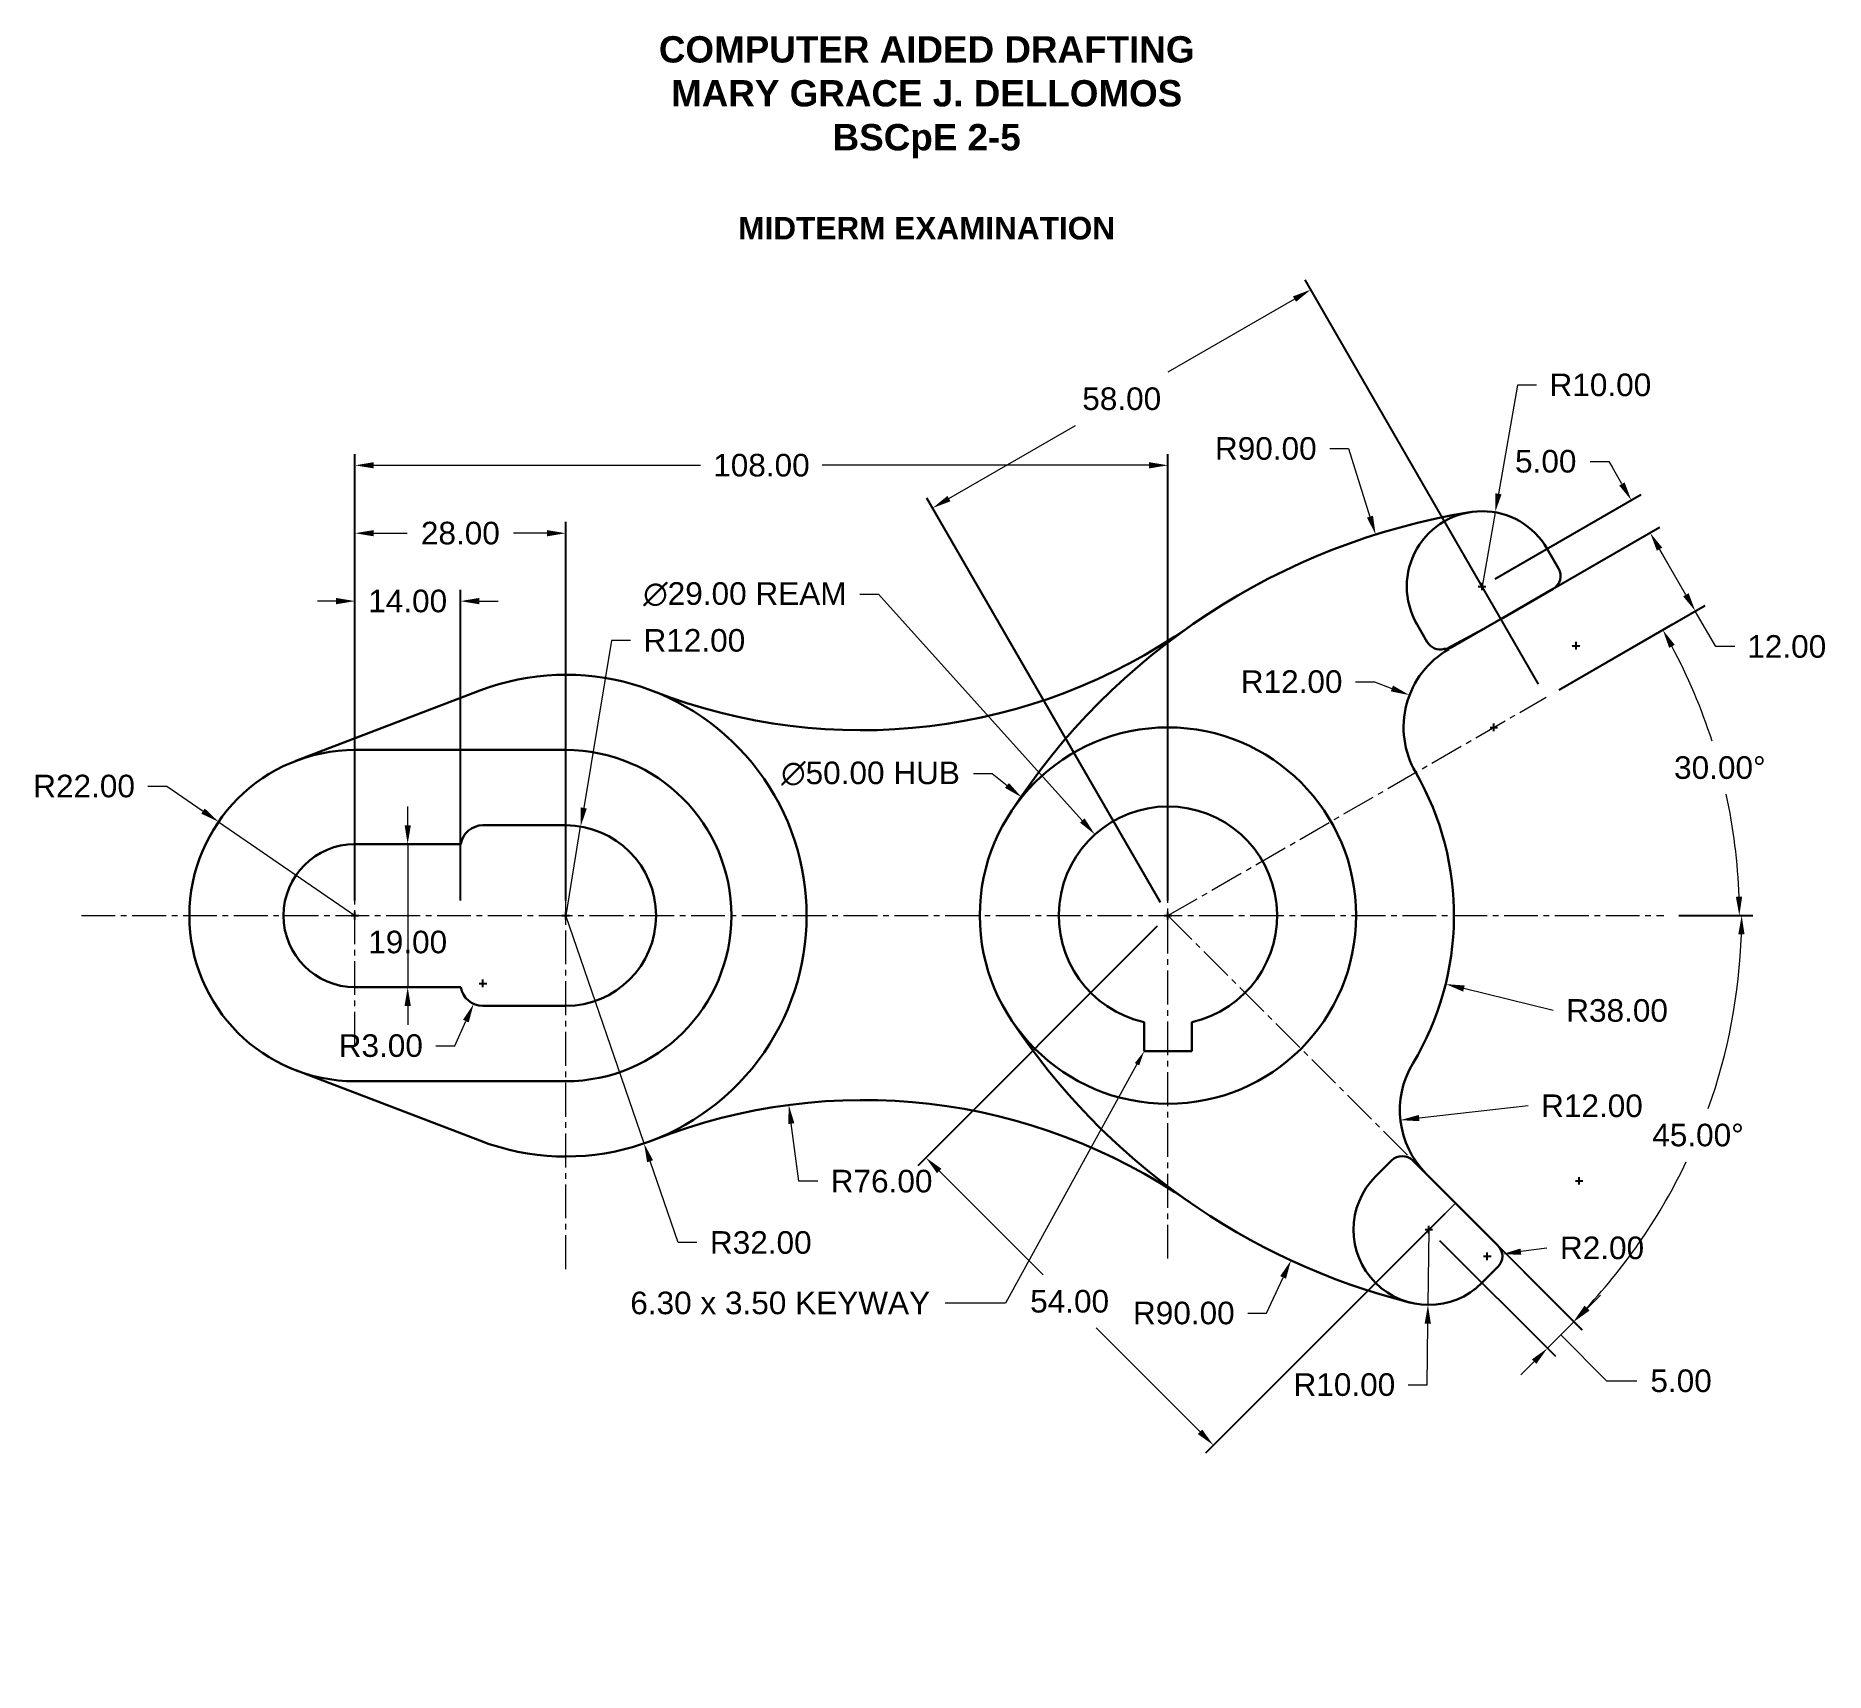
# Model space of a CAD drawing. Header units: inches. Extents: x -18 to 219, y 246 to 464.
import ezdxf
from ezdxf import colors
from ezdxf.entities.mleader import LeaderData, LeaderLine
from ezdxf.math import Vec2, Vec3

# ---------------------------------------------------------------- set-up
doc = ezdxf.new("R2010")
doc.units = ezdxf.units.IN
doc.header["$LTSCALE"] = 0.03937
doc.header["$MEASUREMENT"] = 0
doc.header["$PDMODE"] = 35
doc.linetypes.add('CENTER2', pattern=[28.575, 19.05, -3.175, 3.175, -3.175])
doc.layers.add('centerline', color=7, linetype='CENTER2', lineweight=13, true_color=0xf1c400)
doc.layers.add('dimension', color=7, linetype='Continuous', lineweight=13, true_color=0x31b700)
doc.layers.add('objectline', color=7, linetype='Continuous', lineweight=30)
doc.styles.get("Standard").update_dxf_attribs({"font": 'arial.ttf'})
doc.dimstyles.new('grace', dxfattribs={"dimtxt": 3, "dimasz": 2.5, "dimexe": 1.5, "dimexo": 2, "dimgap": 2, "dimtad": 0, "dimtih": 1, "dimtoh": 1, "dimdsep": 46, "dimtxsty": 'Standard', "dimcen": 0.5, "dimclrd": 256, "dimclrt": 256, "dimazin": 0, "dimtfac": 1, "dimtofl": 0, "dimtmove": 1, "dimatfit": 3, "dimfxl": 0.03937, "dimlwd": -1, "dimarcsym": 0})

# ---------------------------------------------------------------- blocks, each defined once
blk = doc.blocks.new('*D6')
at = {"layer": 'Defpoints', "color": 0, "transparency": 16777216}
for p in [(132.04, 406.46), (24.04, 346.65), (132.04, 346.65)]:
    blk.add_point(p, dxfattribs=at)
at = {"layer": 'dimension', "color": 0, "lineweight": -2, "transparency": 16777216}
for p, q in [((24.04, 348.65), (24.04, 407.96)), ((132.04, 348.65), (132.04, 407.96))]:
    blk.add_line(p, q, dxfattribs=at)
at = {"layer": 'dimension', "transparency": 16777216}
for p, q in [((26.54, 406.46), (69.96, 406.46)), ((129.54, 406.46), (86.12, 406.46))]:
    blk.add_line(p, q, dxfattribs=at)
for points in [[(26.54, 406.88), (26.54, 406.05), (24.04, 406.46)], [(129.54, 406.88), (129.54, 406.05), (132.04, 406.46)]]:
    blk.add_solid(points, dxfattribs=at)
at = {"layer": 'dimension', "transparency": 16777216, "insert": (78.04, 406.46), "char_height": 3, "attachment_point": 5}
blk.add_mtext('108.00', dxfattribs=at)
blk = doc.blocks.new('*D7')
at = {"layer": 'Defpoints', "color": 0, "transparency": 16777216}
for p in [(52.04, 397.44), (24.04, 346.65), (52.04, 346.65)]:
    blk.add_point(p, dxfattribs=at)
at = {"layer": 'dimension', "color": 0, "lineweight": -2, "transparency": 16777216}
for p, q in [((24.04, 348.65), (24.04, 398.94)), ((52.04, 348.65), (52.04, 398.94))]:
    blk.add_line(p, q, dxfattribs=at)
at = {"layer": 'dimension', "transparency": 16777216}
for p, q in [((26.54, 397.44), (30.96, 397.44)), ((49.54, 397.44), (45.12, 397.44))]:
    blk.add_line(p, q, dxfattribs=at)
for points in [[(26.54, 397.86), (26.54, 397.03), (24.04, 397.44)], [(49.54, 397.86), (49.54, 397.03), (52.04, 397.44)]]:
    blk.add_solid(points, dxfattribs=at)
at = {"layer": 'dimension', "transparency": 16777216, "insert": (38.04, 397.44), "char_height": 3, "width": 2.9531, "attachment_point": 5}
blk.add_mtext('28.00', dxfattribs=at)
blk = doc.blocks.new('*D8')
at = {"layer": 'Defpoints', "color": 0, "transparency": 16777216}
for p in [(38.04, 388.42), (24.04, 346.65), (38.04, 346.65)]:
    blk.add_point(p, dxfattribs=at)
at = {"layer": 'dimension', "color": 0, "lineweight": -2, "transparency": 16777216}
for p, q in [((24.04, 348.65), (24.04, 389.92)), ((38.04, 348.65), (38.04, 389.92))]:
    blk.add_line(p, q, dxfattribs=at)
at = {"layer": 'dimension', "transparency": 16777216}
for p, q in [((21.54, 388.42), (19.04, 388.42)), ((40.54, 388.42), (43.04, 388.42))]:
    blk.add_line(p, q, dxfattribs=at)
for points in [[(21.54, 388.84), (21.54, 388.01), (24.04, 388.42)], [(40.54, 388.84), (40.54, 388.01), (38.04, 388.42)]]:
    blk.add_solid(points, dxfattribs=at)
at = {"layer": 'dimension', "transparency": 16777216, "insert": (31.04, 388.42), "char_height": 3, "attachment_point": 5}
blk.add_mtext('14.00', dxfattribs=at)
blk = doc.blocks.new('*D9')
at = {"layer": 'Defpoints', "color": 0, "transparency": 16777216}
for p in [(24.04, 356.15), (24.04, 337.15), (31.04, 337.15)]:
    blk.add_point(p, dxfattribs=at)
at = {"layer": 'dimension', "transparency": 16777216}
for p, q in [((31.04, 358.65), (31.04, 361.15)), ((31.04, 356.15), (31.04, 337.15)), ((31.04, 334.65), (31.04, 332.15))]:
    blk.add_line(p, q, dxfattribs=at)
at = {"layer": 'dimension', "color": 0, "lineweight": -2, "transparency": 16777216}
for p, q in [((26.04, 356.15), (32.54, 356.15)), ((26.04, 337.15), (32.54, 337.15))]:
    blk.add_line(p, q, dxfattribs=at)
at = {"layer": 'dimension', "transparency": 16777216}
for points in [[(30.63, 358.65), (31.46, 358.65), (31.04, 356.15)], [(30.63, 334.65), (31.46, 334.65), (31.04, 337.15)]]:
    blk.add_solid(points, dxfattribs=at)
at = {"layer": 'dimension', "transparency": 16777216, "insert": (31.04, 343.12), "char_height": 3, "attachment_point": 5}
blk.add_mtext('19.00', dxfattribs=at)
blk = doc.blocks.new('*D10')
at = {"layer": 'Defpoints', "color": 0, "transparency": 16777216}
for p in [(196.1, 397.49), (173.77, 390.37), (176.27, 386.04)]:
    blk.add_point(p, dxfattribs=at)
at = {"layer": 'dimension', "transparency": 16777216}
for p, q in [((188.12, 406.98), (190.62, 406.98)), ((190.62, 406.98), (191.1, 406.15)), ((192.35, 403.98), (191.1, 406.15)), ((197.35, 395.32), (198.6, 393.16))]:
    blk.add_line(p, q, dxfattribs=at)
at = {"layer": 'dimension', "color": 0, "lineweight": -2, "transparency": 16777216}
for p, q in [((175.5, 391.37), (194.9, 402.57)), ((178, 387.04), (197.4, 398.24))]:
    blk.add_line(p, q, dxfattribs=at)
at = {"layer": 'dimension', "transparency": 16777216}
for points in [[(192.71, 404.19), (191.99, 403.78), (193.6, 401.82)], [(197.71, 395.53), (196.99, 395.12), (196.1, 397.49)]]:
    blk.add_solid(points, dxfattribs=at)
at = {"layer": 'dimension', "transparency": 16777216, "insert": (182.23, 406.98), "char_height": 3, "attachment_point": 5}
blk.add_mtext('5.00', dxfattribs=at)
blk = doc.blocks.new('*D11')
at = {"layer": 'Defpoints', "color": 0, "transparency": 16777216}
for p in [(170.23, 308.46), (166.69, 304.93), (185.98, 292.7)]:
    blk.add_point(p, dxfattribs=at)
at = {"layer": 'dimension', "color": 0, "lineweight": -2, "transparency": 16777216}
for p, q in [((171.64, 307.05), (187.05, 291.64)), ((168.1, 303.51), (183.51, 288.11))]:
    blk.add_line(p, q, dxfattribs=at)
at = {"layer": 'dimension', "transparency": 16777216}
for p, q in [((187.75, 294.47), (189.52, 296.24)), ((182.45, 289.17), (185.98, 292.7)), ((184.22, 290.94), (190.32, 284.84)), ((180.68, 287.4), (178.91, 285.63)), ((190.32, 284.84), (194.32, 284.84))]:
    blk.add_line(p, q, dxfattribs=at)
for points in [[(187.46, 294.77), (188.05, 294.18), (185.98, 292.7)], [(180.39, 287.7), (180.98, 287.11), (182.45, 289.17)]]:
    blk.add_solid(points, dxfattribs=at)
at = {"layer": 'dimension', "transparency": 16777216, "insert": (200.21, 284.84), "char_height": 3, "attachment_point": 5}
blk.add_mtext('5.00', dxfattribs=at)
blk = doc.blocks.new('*D12')
at = {"layer": 'Defpoints', "color": 0, "transparency": 16777216}
for p in [(151.01, 429.79), (182.27, 375.65), (132.04, 346.65)]:
    blk.add_point(p, dxfattribs=at)
at = {"layer": 'dimension', "color": 0, "lineweight": -2, "transparency": 16777216}
for p, q in [((181.27, 377.38), (150.26, 431.09)), ((131.04, 348.38), (100.03, 402.09))]:
    blk.add_line(p, q, dxfattribs=at)
at = {"layer": 'dimension', "transparency": 16777216}
for p, q in [((148.85, 428.54), (132.02, 418.82)), ((102.95, 402.04), (119.78, 411.75))]:
    blk.add_line(p, q, dxfattribs=at)
for points in [[(148.64, 428.9), (149.06, 428.18), (151.01, 429.79)], [(102.74, 402.4), (103.16, 401.68), (100.78, 400.79)]]:
    blk.add_solid(points, dxfattribs=at)
at = {"layer": 'dimension', "transparency": 16777216, "insert": (125.9, 415.29), "char_height": 3, "attachment_point": 5}
blk.add_mtext('58.00', dxfattribs=at)
blk = doc.blocks.new('*D13')
at = {"layer": 'Defpoints', "color": 0, "transparency": 16777216}
for p in [(132.04, 346.65), (99.89, 314.49), (170.23, 308.46)]:
    blk.add_point(p, dxfattribs=at)
at = {"layer": 'dimension', "color": 0, "lineweight": -2, "transparency": 16777216}
for p, q in [((130.63, 345.23), (98.83, 313.43)), ((168.81, 307.05), (137.01, 275.25))]:
    blk.add_line(p, q, dxfattribs=at)
at = {"layer": 'dimension', "transparency": 16777216}
for p, q in [((101.66, 312.73), (115.45, 298.93)), ((136.31, 278.08), (122.51, 291.87))]:
    blk.add_line(p, q, dxfattribs=at)
for points in [[(101.95, 313.02), (101.36, 312.43), (99.89, 314.49)], [(136.6, 278.37), (136.01, 277.78), (138.07, 276.31)]]:
    blk.add_solid(points, dxfattribs=at)
at = {"layer": 'dimension', "transparency": 16777216, "insert": (118.98, 295.4), "char_height": 3, "attachment_point": 5}
blk.add_mtext('54.00', dxfattribs=at)
blk = doc.blocks.new('*D14')
at = {"layer": 'Defpoints', "color": 0, "transparency": 16777216}
for p in [(5.92, 359.11), (24.04, 346.65)]:
    blk.add_point(p, dxfattribs=at)
at = {"layer": 'dimension', "transparency": 16777216}
for p, q in [((-3.46, 363.84), (-0.96, 363.84)), ((-0.96, 363.84), (3.86, 360.53))]:
    blk.add_line(p, q, dxfattribs=at)
at = {"layer": 'dimension', "color": 0, "lineweight": -2, "transparency": 16777216}
for p, q in [((24.04, 346.15), (24.04, 347.15)), ((23.54, 346.65), (24.54, 346.65))]:
    blk.add_line(p, q, dxfattribs=at)
at = {"layer": 'dimension', "transparency": 16777216}
blk.add_solid([(4.09, 360.87), (3.62, 360.19), (5.92, 359.11)], dxfattribs=at)
at = {"layer": 'dimension', "transparency": 16777216, "insert": (-11.95, 363.84), "char_height": 3, "attachment_point": 5}
blk.add_mtext('R22.00', dxfattribs=at)
blk = doc.blocks.new('*D15')
at = {"layer": 'Defpoints', "color": 0, "transparency": 16777216}
for p in [(41.04, 337.65), (39.8, 334.91)]:
    blk.add_point(p, dxfattribs=at)
at = {"layer": 'dimension', "color": 0, "lineweight": -2, "transparency": 16777216}
for p, q in [((40.54, 337.65), (41.54, 337.65)), ((41.04, 337.15), (41.04, 338.15))]:
    blk.add_line(p, q, dxfattribs=at)
at = {"layer": 'dimension', "transparency": 16777216}
for p, q in [((37.29, 329.36), (38.77, 332.64)), ((34.79, 329.36), (37.29, 329.36))]:
    blk.add_line(p, q, dxfattribs=at)
blk.add_solid([(38.39, 332.81), (39.15, 332.46), (39.8, 334.91)], dxfattribs=at)
at = {"layer": 'dimension', "transparency": 16777216, "insert": (27.47, 329.36), "char_height": 3, "attachment_point": 5}
blk.add_mtext('R3.00', dxfattribs=at)
blk = doc.blocks.new('*D16')
at = {"layer": 'Defpoints', "color": 0, "transparency": 16777216}
for p in [(52.04, 346.65), (62.44, 316.38)]:
    blk.add_point(p, dxfattribs=at)
at = {"layer": 'dimension', "color": 0, "lineweight": -2, "transparency": 16777216}
for p, q in [((52.04, 346.15), (52.04, 347.15)), ((51.54, 346.65), (52.54, 346.65))]:
    blk.add_line(p, q, dxfattribs=at)
at = {"layer": 'dimension', "transparency": 16777216}
for p, q in [((66.96, 303.21), (63.25, 314.02)), ((69.46, 303.21), (66.96, 303.21))]:
    blk.add_line(p, q, dxfattribs=at)
blk.add_solid([(63.64, 314.15), (62.85, 313.88), (62.44, 316.38)], dxfattribs=at)
at = {"layer": 'dimension', "transparency": 16777216, "insert": (77.95, 303.21), "char_height": 3, "attachment_point": 5}
blk.add_mtext('R32.00', dxfattribs=at)
blk = doc.blocks.new('*D17')
at = {"layer": 'Defpoints', "color": 0, "transparency": 16777216}
for p in [(54.02, 358.48), (52.04, 346.65)]:
    blk.add_point(p, dxfattribs=at)
at = {"layer": 'dimension', "transparency": 16777216}
for p, q in [((58.13, 383.19), (54.43, 360.95)), ((60.63, 383.19), (58.13, 383.19))]:
    blk.add_line(p, q, dxfattribs=at)
at = {"layer": 'dimension', "color": 0, "lineweight": -2, "transparency": 16777216}
for p, q in [((52.04, 346.15), (52.04, 347.15)), ((51.54, 346.65), (52.54, 346.65))]:
    blk.add_line(p, q, dxfattribs=at)
at = {"layer": 'dimension', "transparency": 16777216}
blk.add_solid([(54.02, 361.02), (54.84, 360.88), (54.02, 358.48)], dxfattribs=at)
at = {"layer": 'dimension', "transparency": 16777216, "insert": (69.13, 383.19), "char_height": 3, "attachment_point": 5}
blk.add_mtext('R12.00', dxfattribs=at)
blk = doc.blocks.new('*D18')
at = {"layer": 'Defpoints', "color": 0, "transparency": 16777216}
for p in [(81.67, 321.5), (91.58, 246.15)]:
    blk.add_point(p, dxfattribs=at)
at = {"layer": 'dimension', "transparency": 16777216}
for p, q in [((83.01, 311.36), (82, 319.02)), ((85.51, 311.36), (83.01, 311.36))]:
    blk.add_line(p, q, dxfattribs=at)
blk.add_solid([(82.41, 319.07), (81.59, 318.96), (81.67, 321.5)], dxfattribs=at)
at = {"layer": 'dimension', "transparency": 16777216, "insert": (94, 311.36), "char_height": 3, "attachment_point": 5}
blk.add_mtext('R76.00', dxfattribs=at)
blk = doc.blocks.new('*D19')
at = {"layer": 'Defpoints', "color": 0, "transparency": 16777216}
for p in [(159.63, 397.26), (186.67, 311.42)]:
    blk.add_point(p, dxfattribs=at)
at = {"layer": 'dimension', "transparency": 16777216}
for p, q in [((153.53, 408.68), (156.03, 408.68)), ((156.03, 408.68), (158.88, 399.64))]:
    blk.add_line(p, q, dxfattribs=at)
at = {"layer": 'dimension', "color": 0, "lineweight": -2, "transparency": 16777216}
for p, q in [((186.17, 311.42), (187.17, 311.42)), ((186.67, 310.92), (186.67, 311.92))]:
    blk.add_line(p, q, dxfattribs=at)
at = {"layer": 'dimension', "transparency": 16777216}
blk.add_solid([(159.28, 399.77), (158.48, 399.52), (159.63, 397.26)], dxfattribs=at)
at = {"layer": 'dimension', "transparency": 16777216, "insert": (145.04, 408.68), "char_height": 3, "attachment_point": 5}
blk.add_mtext('R90.00', dxfattribs=at)
blk = doc.blocks.new('*D20')
at = {"layer": 'Defpoints', "color": 0, "transparency": 16777216}
for p in [(186.26, 382.5), (148.39, 300.85)]:
    blk.add_point(p, dxfattribs=at)
at = {"layer": 'dimension', "color": 0, "lineweight": -2, "transparency": 16777216}
for p, q in [((186.26, 382), (186.26, 383)), ((185.76, 382.5), (186.76, 382.5))]:
    blk.add_line(p, q, dxfattribs=at)
at = {"layer": 'dimension', "transparency": 16777216}
for p, q in [((145.14, 293.84), (147.34, 298.58)), ((142.64, 293.84), (145.14, 293.84))]:
    blk.add_line(p, q, dxfattribs=at)
blk.add_solid([(146.96, 298.76), (147.72, 298.41), (148.39, 300.85)], dxfattribs=at)
at = {"layer": 'dimension', "transparency": 16777216, "insert": (134.15, 293.84), "char_height": 3, "attachment_point": 5}
blk.add_mtext('R90.00', dxfattribs=at)
blk = doc.blocks.new('*D21')
at = {"layer": 'Defpoints', "color": 0, "transparency": 16777216}
for p in [(166.69, 304.93), (166.58, 294.93)]:
    blk.add_point(p, dxfattribs=at)
at = {"layer": 'dimension', "color": 0, "lineweight": -2, "transparency": 16777216}
for p, q in [((166.19, 304.93), (167.19, 304.93)), ((166.69, 304.43), (166.69, 305.43))]:
    blk.add_line(p, q, dxfattribs=at)
at = {"layer": 'dimension', "transparency": 16777216}
for p, q in [((166.47, 284.33), (166.56, 292.43)), ((163.97, 284.33), (166.47, 284.33))]:
    blk.add_line(p, q, dxfattribs=at)
blk.add_solid([(166.14, 292.43), (166.97, 292.42), (166.58, 294.93)], dxfattribs=at)
at = {"layer": 'dimension', "transparency": 16777216, "insert": (155.48, 284.33), "char_height": 3, "attachment_point": 5}
blk.add_mtext('R10.00', dxfattribs=at)
blk = doc.blocks.new('*D22')
at = {"layer": 'Defpoints', "color": 0, "transparency": 16777216}
for p in [(175.51, 400.22), (173.77, 390.37)]:
    blk.add_point(p, dxfattribs=at)
at = {"layer": 'dimension', "transparency": 16777216}
for p, q in [((178.5, 417.13), (175.95, 402.68)), ((181, 417.13), (178.5, 417.13))]:
    blk.add_line(p, q, dxfattribs=at)
at = {"layer": 'dimension', "color": 0, "lineweight": -2, "transparency": 16777216}
for p, q in [((173.27, 390.37), (174.27, 390.37)), ((173.77, 389.87), (173.77, 390.87))]:
    blk.add_line(p, q, dxfattribs=at)
at = {"layer": 'dimension', "transparency": 16777216}
blk.add_solid([(175.54, 402.75), (176.36, 402.61), (175.51, 400.22)], dxfattribs=at)
at = {"layer": 'dimension', "transparency": 16777216, "insert": (189.49, 417.13), "char_height": 3, "attachment_point": 5}
blk.add_mtext('R10.00', dxfattribs=at)
blk = doc.blocks.new('*D23')
at = {"layer": 'Defpoints', "color": 0, "transparency": 16777216}
for p in [(132.04, 346.65), (168.94, 337.55)]:
    blk.add_point(p, dxfattribs=at)
at = {"layer": 'dimension', "color": 0, "lineweight": -2, "transparency": 16777216}
for p, q in [((132.04, 346.15), (132.04, 347.15)), ((131.54, 346.65), (132.54, 346.65))]:
    blk.add_line(p, q, dxfattribs=at)
at = {"layer": 'dimension', "transparency": 16777216}
blk.add_line((183.22, 334.03), (171.36, 336.95), dxfattribs=at)
blk.add_solid([(171.46, 337.36), (171.26, 336.55), (168.94, 337.55)], dxfattribs=at)
at = {"layer": 'dimension', "transparency": 16777216, "insert": (191.71, 334.03), "char_height": 3, "attachment_point": 5}
blk.add_mtext('R38.00', dxfattribs=at)
blk = doc.blocks.new('*D24')
at = {"layer": 'Defpoints', "color": 0, "transparency": 16777216}
for p in [(162.92, 319.48), (174.85, 320.81)]:
    blk.add_point(p, dxfattribs=at)
at = {"layer": 'dimension', "transparency": 16777216}
blk.add_line((179.88, 321.37), (165.41, 319.76), dxfattribs=at)
blk.add_solid([(165.36, 320.17), (165.45, 319.34), (162.92, 319.48)], dxfattribs=at)
at = {"layer": 'dimension', "transparency": 16777216, "insert": (188.37, 321.37), "char_height": 3, "attachment_point": 5}
blk.add_mtext('R12.00', dxfattribs=at)
blk = doc.blocks.new('*D25')
at = {"layer": 'Defpoints', "color": 0, "transparency": 16777216}
for p in [(196.1, 397.49), (176.27, 386.04), (182.27, 375.65)]:
    blk.add_point(p, dxfattribs=at)
at = {"layer": 'dimension', "color": 0, "lineweight": -2, "transparency": 16777216}
for p, q in [((178, 387.04), (197.4, 398.24)), ((184, 376.65), (203.4, 387.85))]:
    blk.add_line(p, q, dxfattribs=at)
at = {"layer": 'dimension', "transparency": 16777216}
for p, q in [((200.85, 389.26), (197.35, 395.32)), ((204.83, 382.38), (202.1, 387.1)), ((207.33, 382.38), (204.83, 382.38))]:
    blk.add_line(p, q, dxfattribs=at)
for points in [[(197.71, 395.53), (196.99, 395.12), (196.1, 397.49)], [(201.21, 389.47), (200.49, 389.05), (202.1, 387.1)]]:
    blk.add_solid(points, dxfattribs=at)
at = {"layer": 'dimension', "transparency": 16777216, "insert": (214.25, 382.38), "char_height": 3, "attachment_point": 5}
blk.add_mtext('12.00', dxfattribs=at)
blk = doc.blocks.new('*D26')
at = {"layer": 'Defpoints', "color": 0, "transparency": 16777216}
for p in [(112.6, 362.37), (151.48, 330.93)]:
    blk.add_point(p, dxfattribs=at)
at = {"layer": 'dimension', "transparency": 16777216}
for p, q in [((106.21, 365.51), (108.71, 365.51)), ((108.71, 365.51), (110.66, 363.94))]:
    blk.add_line(p, q, dxfattribs=at)
at = {"layer": 'dimension', "color": 0, "lineweight": -2, "transparency": 16777216}
for p, q in [((132.04, 346.15), (132.04, 347.15)), ((131.54, 346.65), (132.54, 346.65))]:
    blk.add_line(p, q, dxfattribs=at)
at = {"layer": 'dimension', "transparency": 16777216}
blk.add_solid([(110.92, 364.26), (110.4, 363.61), (112.6, 362.37)], dxfattribs=at)
at = {"layer": 'dimension', "transparency": 16777216, "insert": (92.53, 365.51), "char_height": 3, "attachment_point": 5}
blk.add_mtext('∅50.00 HUB', dxfattribs=at)
blk = doc.blocks.new('*D27')
at = {"layer": 'Defpoints', "color": 0, "transparency": 16777216}
for p in [(122.34, 357.42), (141.75, 335.87)]:
    blk.add_point(p, dxfattribs=at)
at = {"layer": 'dimension', "transparency": 16777216}
for p, q in [((91.1, 389.33), (93.6, 389.33)), ((93.6, 389.33), (120.66, 359.28))]:
    blk.add_line(p, q, dxfattribs=at)
at = {"layer": 'dimension', "color": 0, "lineweight": -2, "transparency": 16777216}
for p, q in [((132.04, 346.15), (132.04, 347.15)), ((131.54, 346.65), (132.54, 346.65))]:
    blk.add_line(p, q, dxfattribs=at)
at = {"layer": 'dimension', "transparency": 16777216}
blk.add_solid([(120.97, 359.56), (120.36, 359), (122.34, 357.42)], dxfattribs=at)
at = {"layer": 'dimension', "transparency": 16777216, "insert": (75.84, 389.33), "char_height": 3, "attachment_point": 5}
blk.add_mtext('∅29.00 REAM', dxfattribs=at)
blk = doc.blocks.new('*D28')
at = {"layer": 'Defpoints', "color": 0, "transparency": 16777216}
for p in [(164.13, 375.93), (175.34, 371.65)]:
    blk.add_point(p, dxfattribs=at)
at = {"layer": 'dimension', "transparency": 16777216}
for p, q in [((156.96, 377.71), (159.46, 377.71)), ((159.46, 377.71), (161.8, 376.82))]:
    blk.add_line(p, q, dxfattribs=at)
at = {"layer": 'dimension', "color": 0, "lineweight": -2, "transparency": 16777216}
for p, q in [((174.84, 371.65), (175.84, 371.65)), ((175.34, 371.15), (175.34, 372.15))]:
    blk.add_line(p, q, dxfattribs=at)
at = {"layer": 'dimension', "transparency": 16777216}
blk.add_solid([(161.94, 377.21), (161.65, 376.43), (164.13, 375.93)], dxfattribs=at)
at = {"layer": 'dimension', "transparency": 16777216, "insert": (148.47, 377.71), "char_height": 3, "attachment_point": 5}
blk.add_mtext('R12.00', dxfattribs=at)
blk = doc.blocks.new('*D29')
at = {"layer": 'Defpoints', "color": 0, "transparency": 16777216}
for p in [(182.27, 375.65), (206.79, 359.83), (-12.31, 346.65), (132.04, 346.65), (197.92, 346.65)]:
    blk.add_point(p, dxfattribs=at)
at = {"layer": 'dimension', "color": 0, "lineweight": -2, "transparency": 16777216}
for p, q in [((184, 376.65), (199.08, 385.35)), ((199.92, 346.65), (209.45, 346.65))]:
    blk.add_line(p, q, dxfattribs=at)
at = {"layer": 'dimension', "transparency": 16777216}
for start, end in [(17.7798, 28.1128), (1.8872, 12.2559)]:
    blk.add_arc((132.04, 346.65), 75.91, start, end, dxfattribs=at)
for points in [[(198.63, 382.21), (199.36, 382.62), (197.78, 384.6)], [(208.32, 349.15), (207.49, 349.14), (207.95, 346.65)]]:
    blk.add_solid(points, dxfattribs=at)
at = {"layer": 'dimension', "transparency": 16777216, "insert": (205.36, 366.29), "char_height": 3, "attachment_point": 5}
blk.add_mtext('30.00°', dxfattribs=at)
blk = doc.blocks.new('*D30')
at = {"layer": 'Defpoints', "color": 0, "transparency": 16777216}
for p in [(-12.31, 346.65), (132.04, 346.65), (197.92, 346.65), (170.23, 308.46), (198.05, 308.54)]:
    blk.add_point(p, dxfattribs=at)
at = {"layer": 'dimension', "color": 0, "lineweight": -2, "transparency": 16777216}
for p, q in [((199.92, 346.65), (209.76, 346.65)), ((171.64, 307.05), (187, 291.69))]:
    blk.add_line(p, q, dxfattribs=at)
at = {"layer": 'dimension', "transparency": 16777216}
for start, end in [(340.3454, 358.1207), (316.8793, 334.5947)]:
    blk.add_arc((132.04, 346.65), 76.22, start, end, dxfattribs=at)
for points in [[(207.81, 344.15), (208.64, 344.14), (208.26, 346.65)], [(187.98, 294.26), (187.38, 294.84), (185.94, 292.75)]]:
    blk.add_solid(points, dxfattribs=at)
at = {"layer": 'dimension', "transparency": 16777216, "insert": (202.46, 317.48), "char_height": 3, "attachment_point": 5}
blk.add_mtext('45.00°', dxfattribs=at)
blk = doc.blocks.new('*D31')
at = {"layer": 'Defpoints', "color": 0, "transparency": 16777216}
for p in [(174.47, 301.39), (176.45, 301.67)]:
    blk.add_point(p, dxfattribs=at)
at = {"layer": 'dimension', "transparency": 16777216}
blk.add_line((182.39, 302.49), (178.93, 302.01), dxfattribs=at)
at = {"layer": 'dimension', "color": 0, "lineweight": -2, "transparency": 16777216}
for p, q in [((173.97, 301.39), (174.97, 301.39)), ((174.47, 300.89), (174.47, 301.89))]:
    blk.add_line(p, q, dxfattribs=at)
at = {"layer": 'dimension', "transparency": 16777216}
blk.add_solid([(178.87, 302.42), (178.98, 301.6), (176.45, 301.67)], dxfattribs=at)
at = {"layer": 'dimension', "transparency": 16777216, "insert": (189.71, 302.49), "char_height": 3, "attachment_point": 5}
blk.add_mtext('R2.00', dxfattribs=at)

msp = doc.modelspace()

# ---------------------------------------------------------------- linework, layer by layer
at = {"layer": 'centerline', "ltscale": 6}
for p, q in [((132.042, 301.093), (132.042, 392.207)), ((52.042, 299.689), (52.042, 387.843)), ((132.042, 346.647), (182.271, 375.647)), ((24.042, 329.364), (24.042, 362.24)), ((-12.306, 346.647), (197.922, 346.647)), ((132.042, 346.647), (170.226, 308.463))]:
    msp.add_line(p, q, dxfattribs=at)
at = {"layer": 'dimension'}
for p, q in [((175.513, 400.216), (173.771, 390.369)), ((176.271, 386.039), (169.162, 382.231)), ((5.915, 359.114), (24.042, 346.647)), ((53.951, 358.494), (52.042, 346.647)), ((62.437, 316.382), (52.042, 346.647)), ((166.69, 304.928), (170.226, 308.463)), ((166.69, 304.928), (170.226, 308.463)), ((166.69, 304.928), (166.583, 294.928))]:
    msp.add_line(p, q, dxfattribs=at)
at = {"layer": 'objectline'}
for p, q in [((183.932, 392.771), (182.432, 395.369)), ((176.271, 386.039), (183.2, 390.039)), ((169.849, 382.331), (182.694, 389.747)), ((166.487, 382.992), (164.952, 385.645)), ((16.185, 367.196), (40.613, 376.536)), ((24.042, 368.647), (52.042, 368.647)), ((52.042, 358.647), (41.042, 358.647)), ((24.042, 356.147), (38.042, 356.147)), ((38.042, 356.147), (38.084, 356.147)), ((38.042, 337.147), (24.042, 337.147)), ((38.042, 337.147), (38.084, 337.147)), ((41.042, 334.647), (52.042, 334.647)), ((128.892, 328.647), (128.892, 332.493)), ((135.192, 328.647), (135.192, 332.493)), ((135.192, 328.647), (128.892, 328.647)), ((132.042, 328.647), (135.192, 328.647)), ((16.185, 326.098), (40.613, 316.757)), ((24.042, 324.647), (52.042, 324.647)), ((161.74, 314.12), (159.619, 311.999)), ((170.226, 308.463), (164.569, 314.12)), ((164.982, 313.707), (175.47, 303.219)), ((170.226, 308.463), (175.882, 302.806)), ((175.882, 299.978), (173.761, 297.856))]:
    msp.add_line(p, q, dxfattribs=at)
msp.add_circle((132.042, 346.647), 25, dxfattribs=at)
for centre, radius, start, end in [((186.665, 311.415), 90, 99.27516, 147.17841), ((173.771, 390.369), 10, 30, 210.06205), ((182.2, 391.771), 2, 300, 30), ((91.273, 447.269), 76, 248.69981, 305.07521), ((168.218, 383.994), 2, 210.06205, 285.37479), ((175.343, 371.647), 12, 120, 210), ((168.849, 384.063), 2, 267.11789, 300), ((52.042, 346.647), 32, 249.07517, 110.92483), ((24.042, 346.647), 22, 90, 270), ((52.042, 346.647), 22, 270, 90), ((132.042, 346.647), 38, 328.88654, 30), ((132.042, 346.647), 14.5, 282.54706, 257.45294), ((41.042, 355.647), 3, 90, 170.40593), ((52.042, 346.647), 12, 270, 90), ((24.042, 346.647), 9.5, 90, 270), ((41.042, 337.647), 3, 189.59407, 270), ((186.262, 382.497), 90, 213.4723, 255.83908), ((174.849, 320.81), 12, 148.88654, 225), ((91.582, 246.145), 76, 55.22458, 111.47595), ((163.155, 312.706), 2, 45, 135), ((166.69, 304.928), 10, 135, 315), ((174.468, 301.392), 2, 315, 45)]:
    msp.add_arc(centre, radius, start, end, dxfattribs=at)

# ---------------------------------------------------------------- texts
at = {"insert": (-69.855, 475.968), "char_height": 4, "attachment_point": 1}
msp.add_mtext_dynamic_manual_height_columns('\\pxsm1,t5;{\\fArial|b1|i0|c0|p34;\\P\\pqc;\\H0.875x;\\PCOMPUTER AIDED DRAFTING\\PMARY GRACE J. DELLOMOS\\PBSCpE 2-5\\H0.85714x;\\P\\psm1.3;\\PMIDTERM EXAMINATION}', width=339.68572, gutter_width=12.5, heights=[50.894], dxfattribs=at)

# ---------------------------------------------------------------- dimensions: what is measured, and where the dimension line sits
at = {"layer": 'dimension'}
for p1, p2, distance, picture, middle in [((132.042, 346.647), (182.271, 375.647), 62.515, '*D12', (125.899, 415.287)), ((170.226, 308.463), (132.042, 346.647), 45.471, '*D13', (118.981, 295.402)), ((166.69, 304.928), (170.226, 308.463), -22.287, '*D11', (196.317, 284.836))]:
    dim = msp.add_aligned_dim(p1=p1, p2=p2, distance=distance, text='<>.00', dimstyle='grace', dxfattribs=at)
    dim.commit()
    dim.dimension.update_dxf_attribs({"geometry": picture, "text_midpoint": middle})
for center, mpoint, picture, middle in [((173.771, 390.369), (175.513, 400.216), '*D22', (178.502, 417.125)), ((186.665, 311.415), (159.631, 397.259), '*D19', (156.034, 408.681)), ((52.042, 346.647), (54.015, 358.483), '*D17', (58.133, 383.188)), ((186.262, 382.497), (148.392, 300.852), '*D20', (145.14, 293.84)), ((24.042, 346.647), (5.915, 359.114), '*D14', (-0.96, 363.842)), ((52.042, 346.647), (62.437, 316.382), '*D16', (66.962, 303.208)), ((132.042, 346.647), (168.937, 337.55), '*D23', (183.219, 334.029)), ((41.042, 337.647), (39.805, 334.914), '*D15', (37.293, 329.364)), ((174.849, 320.81), (162.923, 319.482), '*D24', (179.877, 321.37)), ((91.582, 246.145), (81.674, 321.496), '*D18', (83.006, 311.359)), ((166.69, 304.928), (166.583, 294.928), '*D21', (166.47, 284.332)), ((174.468, 301.392), (176.449, 301.666), '*D31', (182.386, 302.486))]:
    dim = msp.add_radius_dim(center=center, mpoint=mpoint, text='<>.00', dimstyle='grace', dxfattribs=at)
    dim.commit()
    dim.dimension.update_dxf_attribs({"geometry": picture, "text_midpoint": middle, "dimtype": 164})
for base, p1, p2, angle, picture, middle, dimtype in [((196.104, 397.489), (173.771, 390.369), (176.271, 386.039), 300, '*D10', (189.171, 406.979), 161), ((196.104, 397.489), (182.271, 375.647), (176.271, 386.039), 120, '*D25', (213.508, 382.376), 161), ((31.042, 337.147), (24.042, 356.147), (24.042, 337.147), 90, '*D9', (31.042, 343.115), 160)]:
    dim = msp.add_linear_dim(base=base, p1=p1, p2=p2, angle=angle, text='<>.00', dimstyle='grace', dxfattribs=at)
    dim.commit()
    dim.dimension.update_dxf_attribs({"geometry": picture, "text_midpoint": middle, "dimtype": dimtype})
for base, p2, picture, middle in [((132.042, 406.463), (132.042, 346.647), '*D6', (78.042, 406.463)), ((52.042, 397.444), (52.042, 346.647), '*D7', (38.042, 397.444)), ((38.042, 388.425), (38.042, 346.647), '*D8', (31.042, 388.425))]:
    dim = msp.add_linear_dim(base=base, p1=(24.042, 346.647), p2=p2, text='<>.00', dimstyle='grace', dxfattribs=at)
    dim.commit()
    dim.dimension.update_dxf_attribs({"geometry": picture, "text_midpoint": middle})
dim = msp.add_diameter_dim_2p(p1=(141.746, 335.873), p2=(122.338, 357.421), text='<>.00 REAM', dimstyle='grace', dxfattribs=at)
dim.commit()
dim.dimension.update_dxf_attribs({"geometry": '*D27', "text_midpoint": (93.602, 389.326), "dimtype": 163})
for base, line1, line2, picture, middle in [((206.794, 359.828), ((-12.306, 346.647), (197.922, 346.647)), ((132.042, 346.647), (182.271, 375.647)), '*D29', (205.361, 366.293)), ((198.052, 308.536), ((132.042, 346.647), (170.226, 308.463)), ((-12.306, 346.647), (197.922, 346.647)), '*D30', (202.461, 317.478))]:
    dim = msp.add_angular_dim_2l(base=base, line1=line1, line2=line2, dimstyle='grace', dxfattribs=at)
    dim.commit()
    dim.dimension.update_dxf_attribs({"geometry": picture, "text_midpoint": middle})
dim = msp.add_radius_dim(center=(175.343, 371.647), mpoint=(164.132, 375.926), text='<>.00', dimstyle='grace', dxfattribs=at)
dim.commit()
dim.dimension.update_dxf_attribs({"geometry": '*D28', "text_midpoint": (148.469, 377.709)})
dim = msp.add_diameter_dim_2p(p1=(151.481, 330.927), p2=(112.603, 362.367), text='<>.00 HUB', dimstyle='grace', dxfattribs=at)
dim.commit()
dim.dimension.update_dxf_attribs({"geometry": '*D26', "text_midpoint": (92.531, 365.511)})

# ---------------------------------------------------------------- leaders
ml = msp.add_multileader_mtext('Standard', dxfattribs=at)
ml.set_content('6.30 x 3.50 KEYWAY', color=256)
ml.set_leader_properties(color=256, linetype='ByLayer', lineweight=-1)
ml.build(insert=Vec2(0, 0))
ml.multileader.update_dxf_attribs({"arrow_head_size": 2})
ctx = ml.context
ctx.base_point, ctx.char_height, ctx.arrow_head_size, ctx.plane_origin = Vec3(58.798, 295.172), 3, 2, Vec3(132.042, 328.647)
ctx.text_align_type = 2
notes = []
notes.append((ctx, [(0, (1, 1, 0), (110.443, 295.172), (-1, 0), 8, [(0, [(128.892, 328.647)], 0, [])])]))
ctx.mtext.insert, ctx.mtext.alignment, ctx.mtext.flow_direction = Vec3(100.443, 296.699), 3, 5
for ctx, leaders in notes:
    for number, flags, end, landing, length, lines in leaders:
        leader = LeaderData()
        leader.index, (leader.has_last_leader_line, leader.has_dogleg_vector, leader.attachment_direction) = number, flags
        leader.last_leader_point, leader.dogleg_vector, leader.dogleg_length = Vec3(end), Vec3(landing), length
        for number, points, colour, breaks in lines:
            line = LeaderLine()
            line.index, line.vertices, line.color, line.breaks = number, Vec3.list(points), colors.encode_raw_color(colour), breaks
            leader.lines.append(line)
        ctx.leaders.append(leader)

doc.saveas('drawing.dxf')
